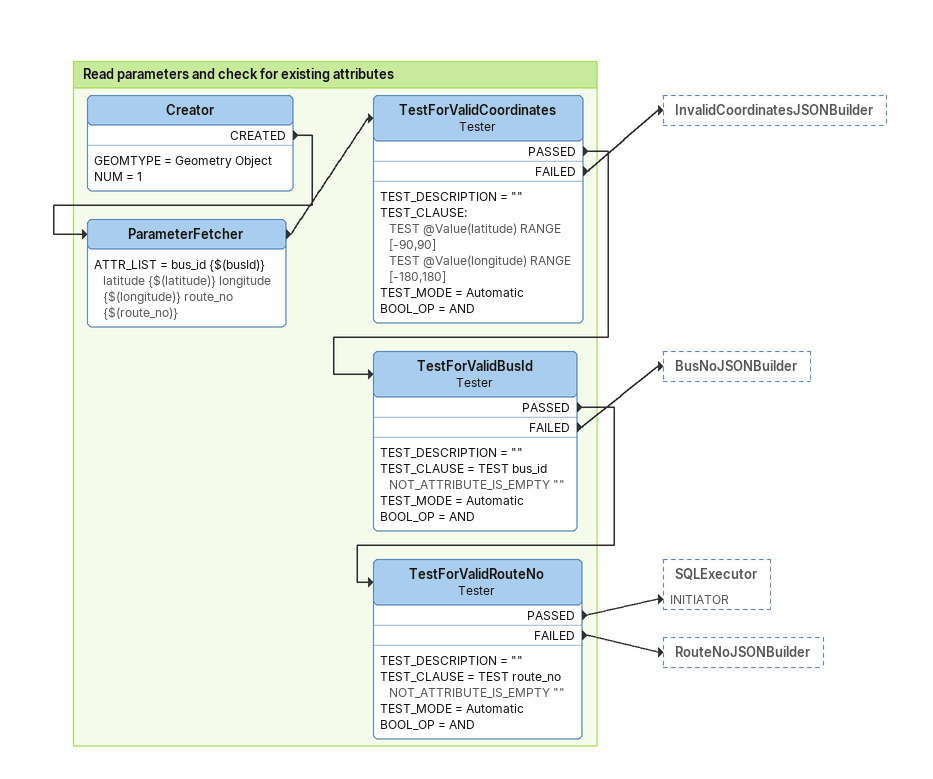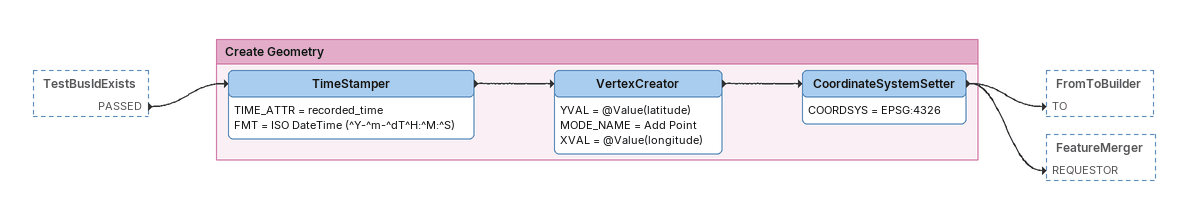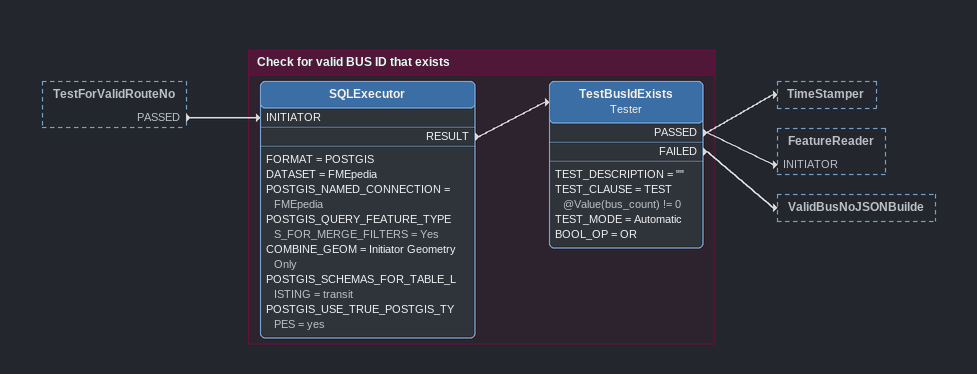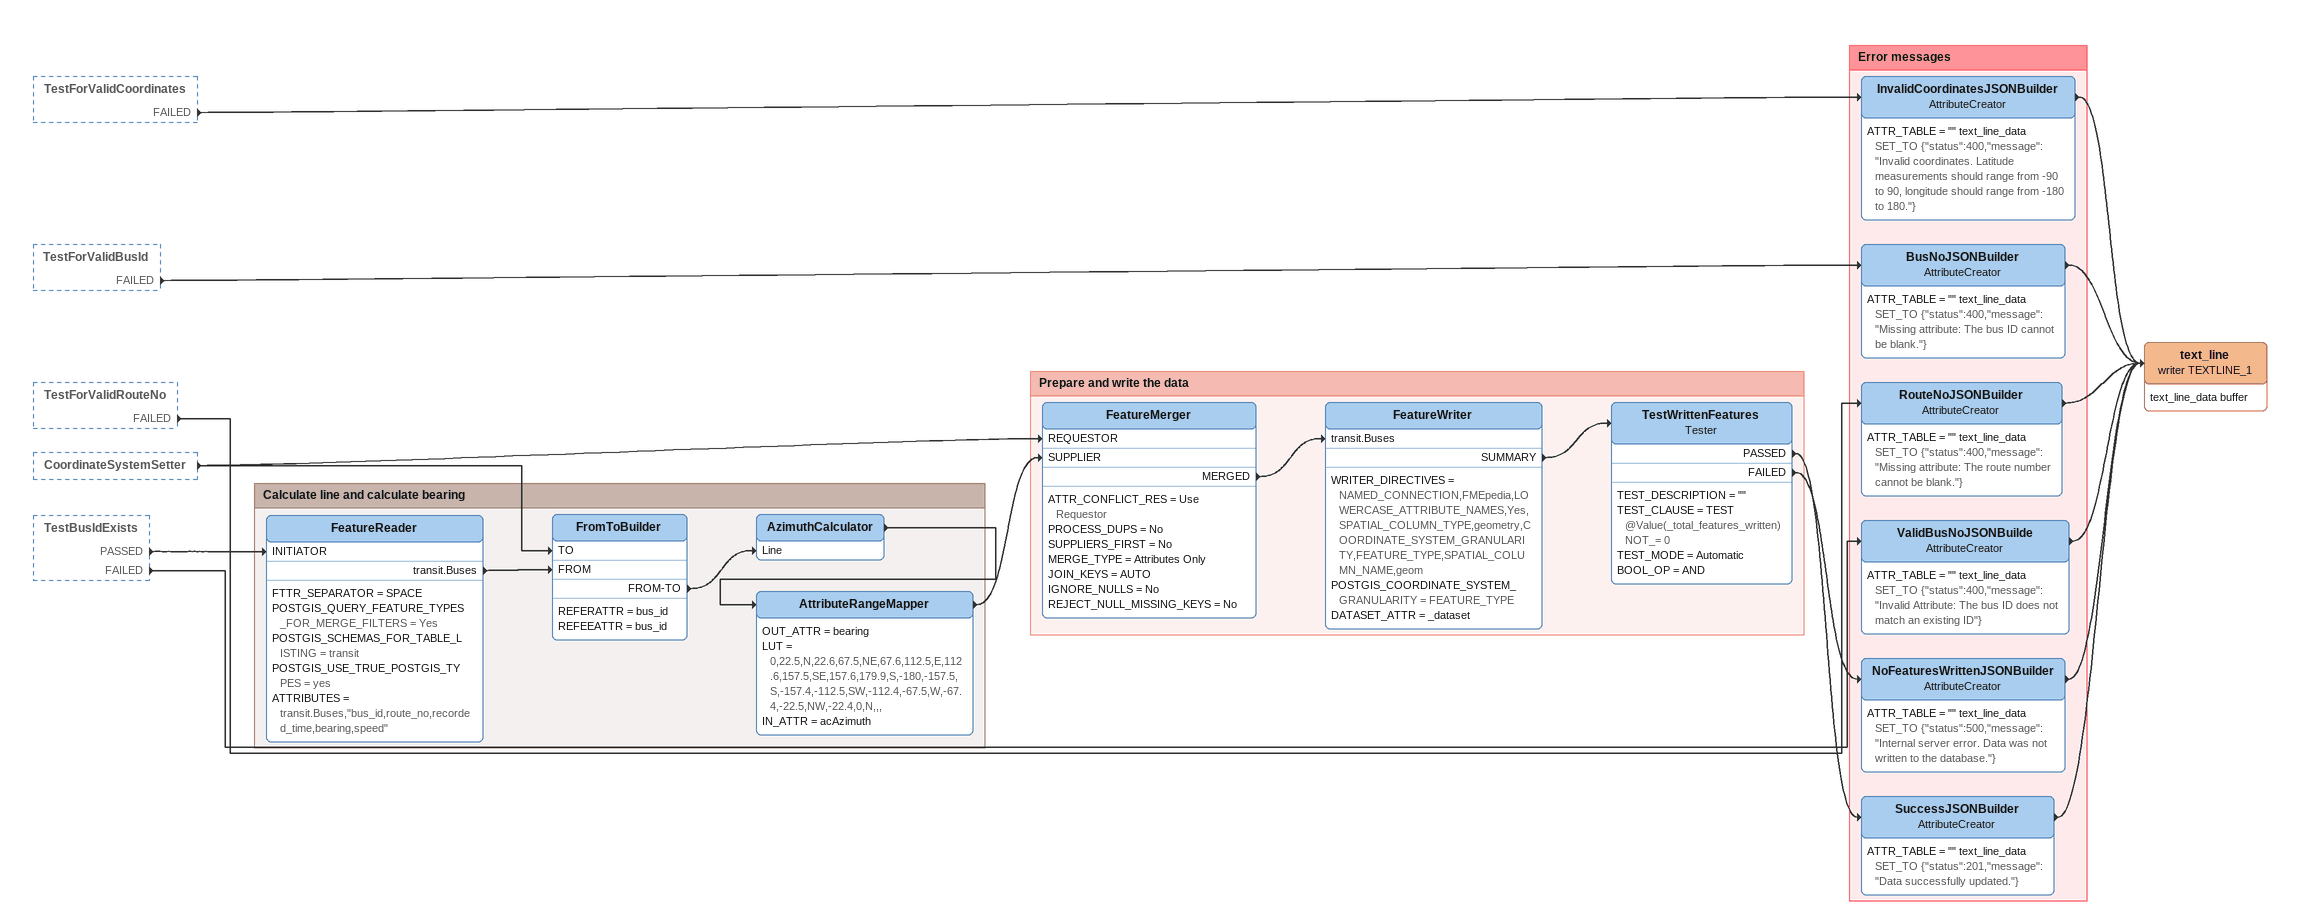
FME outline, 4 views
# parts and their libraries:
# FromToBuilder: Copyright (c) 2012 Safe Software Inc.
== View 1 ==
Bookmark: Read parameters and check for existing attributes
Creator
    GEOMTYPE = Geometry Object
    NUM = 1
    CREATED -> ParameterFetcher
ParameterFetcher
    ATTR_LIST = bus_id {$(busId)} latitude {$(latitude)} longitude {$(longitude)} route_no {$(route_no)}
    -> TestForValidCoordinates
TestForValidCoordinates: Tester
    TEST_DESCRIPTION = ""
    TEST_CLAUSE:
      TEST @Value(latitude) RANGE [-90,90]
      TEST @Value(longitude) RANGE [-180,180]
    TEST_MODE = Automatic
    BOOL_OP = AND
    PASSED -> TestForValidBusId
    FAILED -> InvalidCoordinatesJSONBuilder
TestForValidBusId: Tester
    TEST_DESCRIPTION = ""
    TEST_CLAUSE = TEST bus_id NOT_ATTRIBUTE_IS_EMPTY ""
    TEST_MODE = Automatic
    BOOL_OP = AND
    PASSED -> TestForValidRouteNo
    FAILED -> BusNoJSONBuilder
TestForValidRouteNo: Tester
    TEST_DESCRIPTION = ""
    TEST_CLAUSE = TEST route_no NOT_ATTRIBUTE_IS_EMPTY ""
    TEST_MODE = Automatic
    BOOL_OP = AND
    PASSED -> SQLExecutor [INITIATOR]
    FAILED -> RouteNoJSONBuilder

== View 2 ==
TestBusIdExists [outside]
    PASSED -> TimeStamper

Bookmark: Create Geometry
TimeStamper
    TIME_ATTR = recorded_time
    FMT = ISO DateTime (^Y-^m-^dT^H:^M:^S)
    -> VertexCreator
VertexCreator
    YVAL = @Value(latitude)
    MODE_NAME = Add Point
    XVAL = @Value(longitude)
    -> CoordinateSystemSetter
CoordinateSystemSetter
    COORDSYS = EPSG:4326
    -> FromToBuilder [TO]
    -> FeatureMerger [REQUESTOR]

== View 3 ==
TestForValidRouteNo [outside]
    PASSED -> SQLExecutor [INITIATOR]

Bookmark: Check for valid BUS ID that exists
SQLExecutor
    FORMAT = POSTGIS
    DATASET = FMEpedia
    POSTGIS_NAMED_CONNECTION = FMEpedia
    POSTGIS_QUERY_FEATURE_TYPES_FOR_MERGE_FILTERS = Yes
    COMBINE_GEOM = Initiator Geometry Only
    POSTGIS_SCHEMAS_FOR_TABLE_LISTING = transit
    POSTGIS_USE_TRUE_POSTGIS_TYPES = yes
    RESULT -> TestBusIdExists
TestBusIdExists: Tester
    TEST_DESCRIPTION = ""
    TEST_CLAUSE = TEST @Value(bus_count) != 0
    TEST_MODE = Automatic
    BOOL_OP = OR
    PASSED -> TimeStamper
    PASSED -> FeatureReader [INITIATOR]
    FAILED -> ValidBusNoJSONBuilde

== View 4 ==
TestForValidCoordinates [outside]
    FAILED -> InvalidCoordinatesJSONBuilder
TestForValidBusId [outside]
    FAILED -> BusNoJSONBuilder
TestForValidRouteNo [outside]
    FAILED -> RouteNoJSONBuilder
CoordinateSystemSetter [outside]
    -> FromToBuilder [TO]
    -> FeatureMerger [REQUESTOR]
TestBusIdExists [outside]
    PASSED -> FeatureReader [INITIATOR]
    FAILED -> ValidBusNoJSONBuilde
text_line (writer TEXTLINE_1)
    attributes: text_line_data buffer

Bookmark: Error messages
InvalidCoordinatesJSONBuilder: AttributeCreator
    ATTR_TABLE = "" text_line_data SET_TO {"status":400,"message": "Invalid coordinates. Latitude measurements should range from -90 to 90, longitude should range from -180 to 180."}
    -> text_line (writer TEXTLINE_1)
BusNoJSONBuilder: AttributeCreator
    ATTR_TABLE = "" text_line_data SET_TO {"status":400,"message": "Missing attribute: The bus ID cannot be blank."}
    -> text_line (writer TEXTLINE_1)
RouteNoJSONBuilder: AttributeCreator
    ATTR_TABLE = "" text_line_data SET_TO {"status":400,"message": "Missing attribute: The route number cannot be blank."}
    -> text_line (writer TEXTLINE_1)
ValidBusNoJSONBuilde: AttributeCreator
    ATTR_TABLE = "" text_line_data SET_TO {"status":400,"message": "Invalid Attribute: The bus ID does not match an existing ID"}
    -> text_line (writer TEXTLINE_1)
NoFeaturesWrittenJSONBuilder: AttributeCreator
    ATTR_TABLE = "" text_line_data SET_TO {"status":500,"message": "Internal server error. Data was not written to the database."}
    -> text_line (writer TEXTLINE_1)
SuccessJSONBuilder: AttributeCreator
    ATTR_TABLE = "" text_line_data SET_TO {"status":201,"message": "Data successfully updated."}
    -> text_line (writer TEXTLINE_1)

Bookmark: Calculate line and calculate bearing
FeatureReader
    FTTR_SEPARATOR = SPACE
    POSTGIS_QUERY_FEATURE_TYPES_FOR_MERGE_FILTERS = Yes
    POSTGIS_SCHEMAS_FOR_TABLE_LISTING = transit
    POSTGIS_USE_TRUE_POSTGIS_TYPES = yes
    ATTRIBUTES = transit.Buses,"bus_id,route_no,recorded_time,bearing,speed"
    transit.Buses -> FromToBuilder [FROM]
FromToBuilder
    REFERATTR = bus_id
    REFEEATTR = bus_id
    FROM-TO -> AzimuthCalculator [Line]
AzimuthCalculator
    -> AttributeRangeMapper
AttributeRangeMapper
    OUT_ATTR = bearing
    LUT = 0,22.5,N,22.6,67.5,NE,67.6,112.5,E,112.6,157.5,SE,157.6,179.9,S,-180,-157.5,S,-157.4,-112.5,SW,-112.4,-67.5,W,-67.4,-22.5,NW,-22.4,0,N,,,
    IN_ATTR = acAzimuth
    -> FeatureMerger [SUPPLIER]

Bookmark: Prepare and write the data
FeatureMerger
    ATTR_CONFLICT_RES = Use Requestor
    PROCESS_DUPS = No
    SUPPLIERS_FIRST = No
    MERGE_TYPE = Attributes Only
    JOIN_KEYS = AUTO
    IGNORE_NULLS = No
    REJECT_NULL_MISSING_KEYS = No
    MERGED -> FeatureWriter [transit.Buses]
FeatureWriter
    WRITER_DIRECTIVES = NAMED_CONNECTION,FMEpedia,LOWERCASE_ATTRIBUTE_NAMES,Yes,SPATIAL_COLUMN_TYPE,geometry,COORDINATE_SYSTEM_GRANULARITY,FEATURE_TYPE,SPATIAL_COLUMN_NAME,geom
    POSTGIS_COORDINATE_SYSTEM_GRANULARITY = FEATURE_TYPE
    DATASET_ATTR = _dataset
    SUMMARY -> TestWrittenFeatures
TestWrittenFeatures: Tester
    TEST_DESCRIPTION = ""
    TEST_CLAUSE = TEST @Value(_total_features_written) NOT_= 0
    TEST_MODE = Automatic
    BOOL_OP = AND
    PASSED -> SuccessJSONBuilder
    FAILED -> NoFeaturesWrittenJSONBuilder
